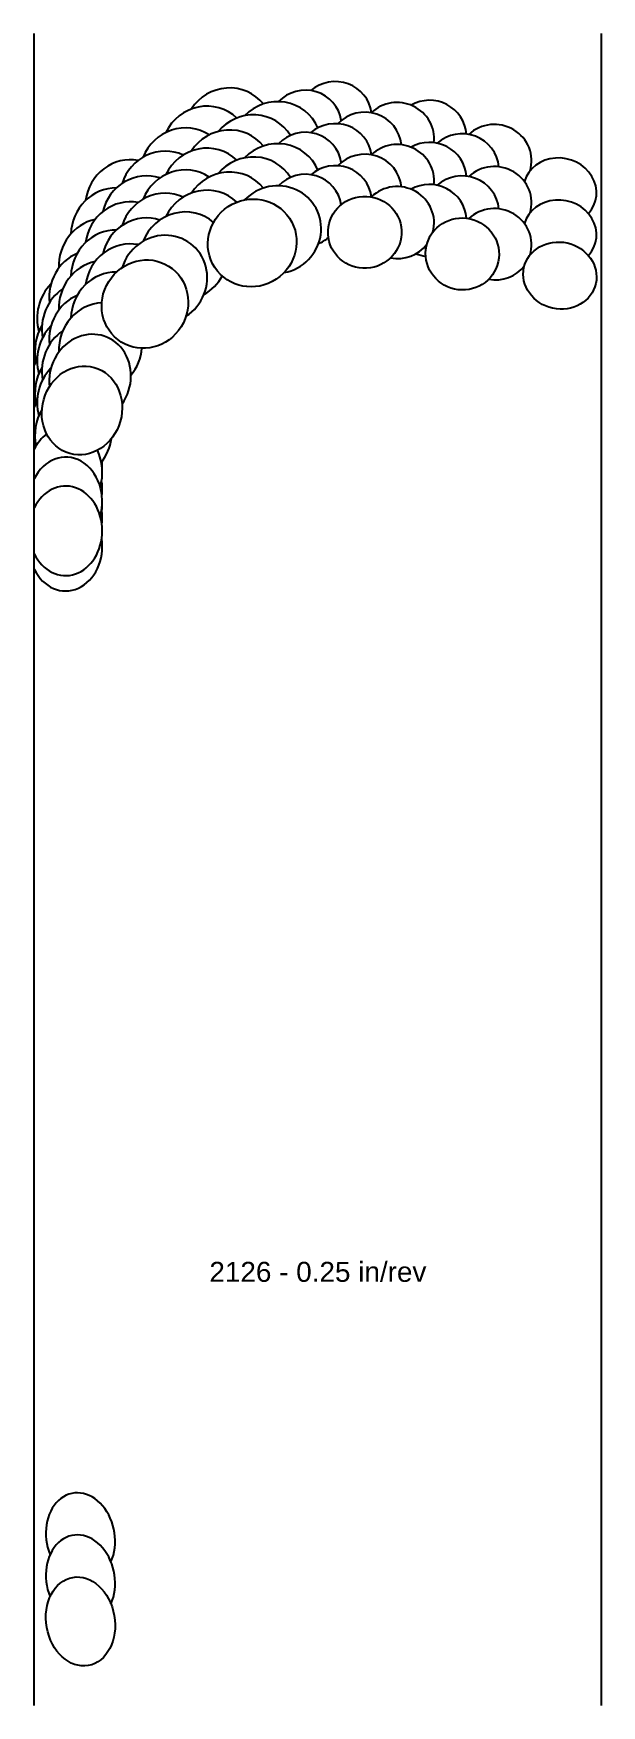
# Model space of a CAD drawing. Header units: inches. Extents: x -3.38 to 0, y -8.81 to 1.13.
import ezdxf
from ezdxf.enums import TextEntityAlignment as Align

# ---------------------------------------------------------------- set-up
doc = ezdxf.new("R2010")
doc.units = ezdxf.units.IN
doc.header["$MEASUREMENT"] = 0
for name, color, linetype, true_color in [('Blade_1', 30, 'Continuous', 0xff7f00), ('Blade_2', 7, 'Continuous', 0xcccc00), ('Blade_3', 7, 'Continuous', 0x00cc00), ('Blade_4', 7, 'Continuous', 0x00cccc), ('Blade_5', 7, 'Continuous', 0x0066cc)]:
    doc.layers.add(name, color=color, linetype=linetype, true_color=true_color)
doc.layers.add('Gage_Line', color=7, linetype='Continuous')
doc.styles.get("Standard").update_dxf_attribs({"font": 'arial.ttf'})

msp = doc.modelspace()

# ---------------------------------------------------------------- linework, layer by layer
at = {"layer": 'Blade_1'}
for centre, major_axis, ratio, start_param, end_param in [((-2.078, 0.3817), (0.222, 0.1465), 0.97314, 6.248218, 8.158169), ((-1.4086, 0.4449), (0.2187, 0.0114), 0.975693, 6.323952, 8.624464), ((-0.8284, 0.3163), (0.2138, -0.0474), 0.976296, 6.59065, 8.816404), ((-1.4086, 0.1949), (0.2187, 0.0114), 0.975693, 6.323952, 8.624464), ((-2.078, 0.1317), (0.222, 0.1465), 0.97314, 6.248218, 8.158169), ((-0.2482, 0.1876), (0.2138, -0.0474), 0.906308, 5.803591, 9.361591), ((-2.7162, 0.018), (0.1409, 0.2256), 0.95453, 6.508358, 8.201082), ((-0.8284, 0.0663), (0.2138, -0.0474), 0.976296, 6.59065, 8.816404), ((-0.2482, -0.0624), (0.2138, -0.0474), 0.906308, 5.803591, 9.361591), ((-2.7162, -0.232), (0.1409, 0.2256), 0.95453, 6.508358, 8.201082), ((-0.2482, 0.1876), (0.2138, -0.0474), 0.906308, 3.989314, 4.017754), ((-0.2482, -0.0624), (0.2138, -0.0474), 0.906308, 3.989314, 4.017754), ((-3.0906, -0.614), (0.0728, 0.2558), 0.890041, 7.091121, 8.3627), ((-3.0906, -0.864), (0.0728, 0.2558), 0.890041, 7.091121, 8.3627), ((-3.1879, -1.8296), (0, 0.266), 0.819152, 2.109005, 7.315774), ((-3.1879, -1.5796), (0, 0.266), 0.819152, 4.566024, 4.898222), ((-3.0995, -7.8118), (-0.0462, 0.262), 0.766045, 3.991316, 8.12258), ((-3.0995, -8.0618), (-0.0462, 0.262), 0.766045, 3.991316, 8.12258)]:
    msp.add_ellipse(centre, major_axis=major_axis, ratio=ratio, start_param=start_param, end_param=end_param, dxfattribs=at)
for centre, major_axis, ratio in [((-2.078, -0.1183), (0.222, 0.1465), 0.97314), ((-1.4086, -0.0551), (0.2187, 0.0114), 0.975693), ((-0.8284, -0.1837), (0.2138, -0.0474), 0.976296), ((-0.2482, -0.3124), (0.2138, -0.0474), 0.906308), ((-2.7162, -0.482), (0.1409, 0.2256), 0.95453), ((-3.0906, -1.114), (0.0728, 0.2558), 0.890041), ((-3.0995, -8.3118), (-0.0462, 0.262), 0.766045)]:
    msp.add_ellipse(centre, major_axis=major_axis, ratio=ratio, dxfattribs=at)
at = {"layer": 'Blade_2'}
for centre, major_axis, ratio, start_param, end_param in [((-1.9326, 0.461), (0.2372, 0.1204), 0.973818, 6.212666, 8.19847), ((-2.6051, 0.1651), (0.157, 0.2147), 0.959874, 6.469241, 8.195655), ((-1.9326, 0.211), (0.2372, 0.1204), 0.973818, 6.212666, 8.19847), ((-1.9326, -0.039), (0.2372, 0.1204), 0.973818, 4.422077, 8.19847), ((-2.6051, -0.0849), (0.157, 0.2147), 0.959874, 6.469241, 8.195655), ((-2.6051, -0.3349), (0.157, 0.2147), 0.959874, 4.332052, 8.195655), ((-3.0428, -0.4247), (0.0878, 0.2511), 0.904987, 6.973457, 8.345352), ((-3.0428, -0.6747), (0.0878, 0.2511), 0.904987, 6.973457, 8.345352), ((-3.0428, -0.9247), (0.0878, 0.2511), 0.904987, 4.407802, 8.345352), ((-3.1879, -1.1572), (0, 0.266), 0.819152, 7.277062, 7.315774), ((-3.1879, -1.4072), (0, 0.266), 0.819152, 7.277062, 7.315774), ((-3.1879, -1.6572), (0, 0.266), 0.819152, 4.382348, 7.315774), ((-3.1879, -1.4072), (0, 0.266), 0.819152, 4.572618, 4.678206)]:
    msp.add_ellipse(centre, major_axis=major_axis, ratio=ratio, start_param=start_param, end_param=end_param, dxfattribs=at)
at = {"layer": 'Blade_3'}
for centre, major_axis, ratio, start_param, end_param in [((-1.7649, 0.5754), (0.2059, 0.0746), 0.97452, 6.084119, 8.317652), ((-1.2152, 0.5027), (0.2172, -0.0278), 0.976106, 6.297118, 8.760354), ((-0.635, 0.3741), (0.2138, -0.0474), 0.965926, 6.203334, 8.84771), ((-2.4844, 0.3037), (0.1727, 0.2023), 0.964958, 6.394464, 8.199925), ((-1.7649, 0.3254), (0.2059, 0.0746), 0.97452, 6.084119, 8.317652), ((-1.2152, 0.2527), (0.2172, -0.0278), 0.976106, 6.297118, 8.760354), ((-2.4844, 0.0537), (0.1727, 0.2023), 0.964958, 6.394464, 8.199925), ((-1.7649, 0.0754), (0.2059, 0.0746), 0.97452, 6.084119, 8.317652), ((-0.635, 0.1241), (0.2138, -0.0474), 0.965926, 6.203334, 8.84771), ((-1.2152, 0.0027), (0.2172, -0.0278), 0.976106, 6.145301, 8.760354), ((-0.635, -0.1259), (0.2138, -0.0474), 0.965926, 6.203334, 8.84771), ((-2.9807, -0.2378), (0.1023, 0.2456), 0.918935, 6.839361, 8.329381), ((-2.4844, -0.1963), (0.1727, 0.2023), 0.964958, 6.266071, 8.199925), ((-1.7649, 0.0754), (0.2059, 0.0746), 0.97452, 4.753988, 5.066927), ((-1.2152, 0.0027), (0.2172, -0.0278), 0.976106, 4.652203, 5.766648), ((-2.9807, -0.4878), (0.1023, 0.2456), 0.918935, 6.839361, 8.329381), ((-0.635, -0.1259), (0.2138, -0.0474), 0.965926, 4.756124, 5.85596), ((-2.4844, -0.1963), (0.1727, 0.2023), 0.964958, 4.339274, 4.931195), ((-2.9807, -0.7378), (0.1023, 0.2456), 0.918935, 6.677369, 8.329381), ((-2.9807, -0.7378), (0.1023, 0.2456), 0.918935, 4.389159, 5.051894), ((-3.1879, -0.9813), (0, 0.266), 0.819152, 7.177037, 7.315774), ((-3.1879, -1.2313), (0, 0.266), 0.819152, 7.177037, 7.315774), ((-3.1879, -1.4813), (0, 0.266), 0.819152, 6.827666, 7.315774), ((-3.1879, -1.4813), (0, 0.266), 0.819152, 4.375441, 5.225958)]:
    msp.add_ellipse(centre, major_axis=major_axis, ratio=ratio, start_param=start_param, end_param=end_param, dxfattribs=at)
at = {"layer": 'Blade_4'}
for centre, major_axis, ratio, start_param, end_param in [((-1.5858, 0.6268), (0.2138, 0.0475), 0.975168, 6.195929, 8.353257), ((-2.3554, 0.4327), (0.1877, 0.1885), 0.969761, 6.297815, 8.205789), ((-1.0218, 0.5153), (0.2138, -0.0474), 0.976296, 6.568977, 8.602549), ((-1.5858, 0.3768), (0.2138, 0.0475), 0.975168, 6.195929, 8.353257), ((-2.3554, 0.1827), (0.1877, 0.1885), 0.969761, 6.297815, 8.205789), ((-1.0218, 0.2653), (0.2138, -0.0474), 0.976296, 6.568977, 8.602549), ((-1.5858, 0.1268), (0.2138, 0.0475), 0.975168, 6.195929, 8.353257), ((-2.905, -0.0544), (0.1161, 0.2393), 0.93186, 6.686468, 8.31437), ((-2.3554, -0.0673), (0.1877, 0.1885), 0.969761, 6.297815, 8.205789), ((-1.0218, 0.0153), (0.2138, -0.0474), 0.976296, 6.568977, 8.602549), ((-2.905, -0.3044), (0.1161, 0.2393), 0.93186, 6.686468, 8.31437), ((-1.0218, 0.0153), (0.2138, -0.0474), 0.976296, 4.540343, 4.812012), ((-2.905, -0.5544), (0.1161, 0.2393), 0.93186, 6.686468, 8.31437), ((-3.1415, -0.75), (0.0415, 0.2627), 0.857244, 7.423359, 8.274461), ((-3.1415, -1), (0.0415, 0.2627), 0.857244, 7.423359, 8.274461), ((-3.1415, -1.25), (0.0415, 0.2627), 0.857244, 7.423359, 8.274461), ((-3.1415, -1.25), (0.0415, 0.2627), 0.857244, 4.136081, 4.727507), ((-3.1879, -1.421), (0, 0.266), 0.819152, 4.598886, 4.730789), ((-3.1879, -1.671), (0, 0.266), 0.819152, 4.566024, 4.738449), ((-3.1879, -1.921), (0, 0.266), 0.819152, 2.109005, 4.885147)]:
    msp.add_ellipse(centre, major_axis=major_axis, ratio=ratio, start_param=start_param, end_param=end_param, dxfattribs=at)
at = {"layer": 'Blade_5'}
for centre, major_axis, ratio, start_param, end_param in [((-2.2194, 0.5412), (0.2045, 0.1701), 0.972422, 6.265296, 8.166485), ((-2.2194, 0.2912), (0.2045, 0.1701), 0.972422, 6.265296, 8.166485), ((-2.8166, 0.1134), (0.129, 0.2326), 0.943734, 6.578391, 8.254571), ((-2.2194, 0.0412), (0.2045, 0.1701), 0.972422, 6.265296, 8.166485), ((-2.8166, -0.1366), (0.129, 0.2326), 0.943734, 6.578391, 8.254571), ((-2.8166, -0.3866), (0.129, 0.2326), 0.943734, 6.578391, 8.254571), ((-3.1236, -0.5539), (0.0573, 0.2597), 0.874119, 7.236459, 8.398637), ((-3.1236, -0.8039), (0.0573, 0.2597), 0.874119, 7.236459, 8.398637), ((-3.1236, -1.0539), (0.0573, 0.2597), 0.874119, 7.236459, 8.398637), ((-3.1879, -1.7486), (0, 0.266), 0.819152, 4.559614, 4.885147)]:
    msp.add_ellipse(centre, major_axis=major_axis, ratio=ratio, start_param=start_param, end_param=end_param, dxfattribs=at)
at = {"layer": 'Gage_Line'}
for p, q in [((-3.375, -8.8118), (-3.375, 1.1268)), ((0, -8.8118), (0, 1.1268))]:
    msp.add_line(p, q, dxfattribs=at)

# ---------------------------------------------------------------- texts
msp.add_text('2126 - 0.25 in/rev', height=0.11875).set_placement((-1.6875, -6.2339), align=Align.MIDDLE_CENTER)

doc.saveas('drawing.dxf')
